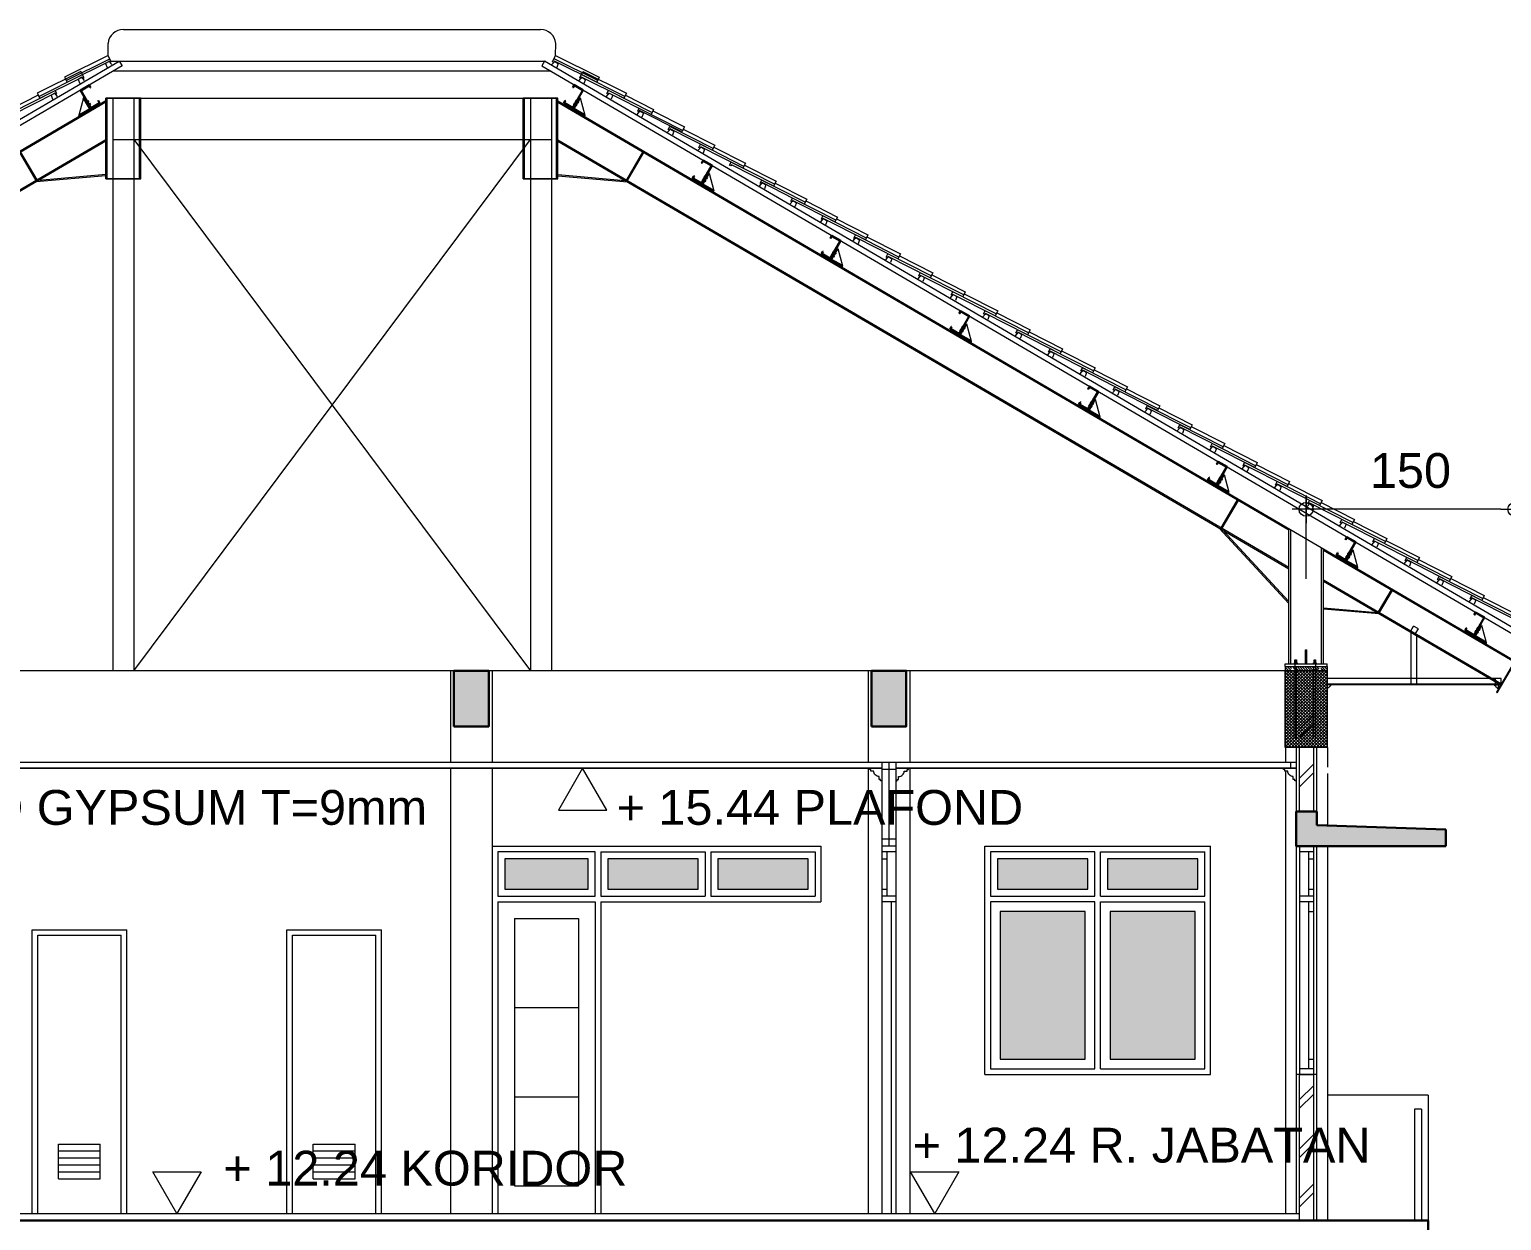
# Model space of a CAD drawing. Header units: millimetres. Extents: x -11 to 1625, y -267 to 180.
# Drawn here: x 1197.08 to 1207.65, y 136.85 to 145.4 of the extents above; entities that cross this region are included whole.
import ezdxf

# ---------------------------------------------------------------- set-up
doc = ezdxf.new("R2010")
doc.units = ezdxf.units.MM
doc.layers.add('03-GRS', color=3, linetype='Continuous')
for name, color, linetype, lineweight in [('ars', 11, 'Continuous', 5), ('atap', 7, 'Continuous', 20), ('balok', 111, 'Continuous', 35), ('blk', 1, 'Continuous', 30), ('GEN', 11, 'Continuous', 5), ('kap', 71, 'Continuous', 15), ('kus', 63, 'Continuous', 15), ('lan', 7, 'Continuous', 15), ('not', 7, 'Continuous', 20), ('PARTISI', 190, 'Continuous', 9), ('pla', 213, 'Continuous', 15), ('sol kaca', 9, 'Continuous', 0), ('sol kol', 8, 'Continuous', 0), ('tem', 5, 'Continuous', 20), ('u', 6, 'Continuous', 20)]:
    doc.layers.add(name, color=color, linetype=linetype, lineweight=lineweight)
doc.styles.add('S', font='SIMPLEX', dxfattribs={"width": 1.1})
doc.styles.get("Standard").update_dxf_attribs({"font": 'ARIALUNI.TTF'})
doc.dimstyles.new('SK100', dxfattribs={"dimtxt": 0.25, "dimasz": 0.1, "dimexe": 0.1, "dimexo": 0, "dimgap": 0.15, "dimtad": 1, "dimdec": 0, "dimlfac": 100, "dimzin": 12, "dimdsep": 46, "dimtxsty": 'Standard', "dimblk": 'BULAT', "dimcen": 0.1, "dimclrd": 256, "dimclre": 256, "dimclrt": 256, "dimadec": 0, "dimazin": 3, "dimtfac": 1, "dimtdec": 0, "dimtofl": 0, "dimtmove": 0, "dimatfit": 3, "dimldrblk": 'BULAT', "dimfxl": 0, "dimtolj": 1, "dimtzin": 0, "dimlwd": -1, "dimlwe": -1, "dimarcsym": 0})

# ---------------------------------------------------------------- blocks, each defined once
blk = doc.blocks.new('PEIL')
blk.add_lwpolyline([(-0.188, 0.325), (0.188, 0.325), (0, 0)], close=True)
at = {"style": 'S', "width": 1.1, "flags": 4}
blk.add_attdef('CAT', (0.265, 0.036), '', height=0.2, dxfattribs=at)
blk = doc.blocks.new('PEILA')
blk.add_lwpolyline([(-0.188, -0.325), (0.188, -0.325), (0, 0)], close=True)
at = {"style": 'S', "width": 1.1, "flags": 4}
blk.add_attdef('CAT', (0.265, -0.289), '', height=0.2, dxfattribs=at)
blk = doc.blocks.new('A$C58C93239')
at = {"layer": '03-GRS'}
for p, q in [((-662, 1348), (-12, 1721)), ((-662, 1348), (-12, 1721)), ((83, 46), (-662, 1348)), ((83, 46), (-662, 1348)), ((-619, 1336), (-23, 1677)), ((-619, 1336), (-23, 1677)), ((94, 90), (-619, 1336)), ((94, 90), (-619, 1336)), ((60, 1531), (-23, 1677)), ((60, 1531), (-23, 1677)), ((88, 1547), (-12, 1721)), ((88, 1547), (-12, 1721)), ((60, 1531), (88, 1547)), ((60, 1531), (88, 1547)), ((-444, 805), (-374, 845)), ((-444, 805), (-374, 845)), ((3, 24), (-444, 805)), ((3, 24), (-444, 805)), ((-267, 399), (-74, 510)), ((-267, 399), (-74, 510)), ((83, 46), (734, 419)), ((83, 46), (734, 419)), ((122, -23), (83, 46)), ((122, -23), (83, 46)), ((94, 90), (690, 431)), ((94, 90), (690, 431)), ((606, 577), (634, 593)), ((606, 577), (634, 593)), ((690, 431), (606, 577)), ((690, 431), (606, 577)), ((734, 419), (634, 593)), ((734, 419), (634, 593)), ((-785, -450), (-4, -3)), ((-785, -450), (-4, -3)), ((-746, -520), (-785, -450)), ((-746, -520), (-785, -450)), ((-746, -520), (122, -23)), ((-746, -520), (122, -23))]:
    blk.add_line(p, q, dxfattribs=at)
blk.add_ellipse((-14, 14), major_axis=(-14.1, 14.1), ratio=1, start_param=2.8759802, end_param=4.4467765, dxfattribs=at)
blk.add_ellipse((-14, 14), major_axis=(-14.1, 14.1), ratio=1, start_param=2.8759802, end_param=4.4467765, dxfattribs=at)
at = {"layer": 'atap', "color": 2}
for p, q in [((-444, 805), (-785, -450)), ((-327, 503), (-133, 614)), ((-327, 503), (-267, 399)), ((-267, 399), (-74, 510)), ((-208, 295), (-14, 406)), ((-208, 295), (-14, 406)), ((-208, 295), (-148, 191)), ((-148, 191), (46, 302)), ((-133, 614), (-74, 510)), ((-14, 406), (46, 302))]:
    blk.add_line(p, q, dxfattribs=at)
blk = doc.blocks.new('GORDING 150')
at = {"layer": 'balok', "color": 1, "ltscale": 0.5, "xscale": 0.09999999997671699, "yscale": 0.09999999997671699, "zscale": 0.09999999997671699}
blk.add_blockref('A$C58C93239', (13, -48), dxfattribs=at)
blk = doc.blocks.new('atap j1')
h = blk.add_hatch()
h.set_pattern_fill('ANSI31', color=256, scale=0.1, style=0)
h.set_pattern_definition([(45, (-495.2252, 73.101791), (-0.00883883476, 0.00883883476), [])])
h.paths.add_polyline_path([(0.094, 0.03), (-0.094, 0.03), (-0.094, 0), (0.094, 0)])
h.paths.add_polyline_path([(-0.15, 0.03), (-0.15, 0), (-0.106, 0), (-0.106, 0.03)])
h.paths.add_polyline_path([(0.15, 0), (0.15, 0.03), (0.106, 0.03), (0.106, 0)])
at = {"ltscale": 0.01}
h = blk.add_hatch(dxfattribs=at)
h.set_pattern_fill('ANSI37,_O', color=256, scale=0.005)
h.set_pattern_definition([(45, (-2086.444063, -373.029129), (-0.01122532015, 0.01122532015), []), (135, (-2086.444063, -373.029129), (-0.01122532015, -0.01122532015), [])])
h.paths.add_polyline_path([(-0.15, -0.55), (0.15, -0.55), (0.15, 0), (-0.15, 0)])
at = {"ltscale": 10}
for p, q in [((5.375, 4.095), (-1.5, 0.072)), ((5.375, 4.085), (0.125, 1.013)), ((5.375, 3.536), (5.375, 4.115)), ((5.625, 4.115), (5.375, 4.115)), ((5.375, 3.536), (5.375, 4.115)), ((5.375, 4.115), (5.625, 4.115)), ((5.384, 3.536), (5.384, 4.115)), ((5.384, 3.536), (5.384, 4.115)), ((5.616, 3.536), (5.616, 4.115)), ((5.616, 3.536), (5.616, 4.115)), ((5.625, 3.536), (5.625, 4.115)), ((5.625, 3.536), (5.625, 4.115)), ((5.375, 3.816), (0.125, 0.744)), ((5.375, 3.806), (0.125, 0.733)), ((5.375, 3.556), (4.875, 3.513)), ((5.374, 3.565), (4.893, 3.524)), ((5.625, 3.536), (5.375, 3.536)), ((5.375, 3.536), (5.625, 3.536)), ((0.11, 0.05), (0.11, 1.014)), ((0.125, 0.483), (0.625, 1.026)), ((0.125, 0.05), (0.125, 1.023)), ((0.125, 0.497), (0.598, 1.011)), ((-0.125, 0.868), (-1.496, 0.065)), ((-0.125, 0.05), (-0.125, 0.877)), ((-0.11, 0.05), (-0.11, 0.886)), ((-0.125, 0.654), (-1.403, -0.094)), ((-0.125, 0.645), (-1.399, -0.1)), ((-0.125, 0.445), (-0.525, 0.411)), ((-0.125, 0.453), (-0.509, 0.42)), ((-1.5, 0.072), (-1.399, -0.1))]:
    blk.add_line(p, q, dxfattribs=at)
at = {"ltscale": 5}
for p, q in [((4.874, 3.523), (4.757, 3.723)), ((4.881, 3.527), (4.764, 3.727)), ((0.603, 1.024), (0.486, 1.224)), ((0.61, 1.028), (0.493, 1.228)), ((-0.528, 0.419), (-0.621, 0.577)), ((-0.521, 0.423), (-0.614, 0.582))]:
    blk.add_line(p, q, dxfattribs=at)
at = {"color": 0, "linetype": 'Continuous'}
for p, q in [((0.005, 0.15), (-0.005, 0.15)), ((-0.005, 0.05), (-0.005, 0.15)), ((0.005, 0.05), (0.005, 0.15))]:
    blk.add_line(p, q, dxfattribs=at)
for p, q in [((0.15, 0.05), (-0.15, 0.05)), ((-0.15, 0.03), (-0.15, 0.05)), ((0.15, 0.03), (-0.15, 0.03)), ((0.15, 0), (-0.15, 0)), ((-0.056, 0.078), (-0.068, 0.077)), ((-0.057, 0.077), (-0.068, 0.076)), ((-0.056, 0.076), (-0.068, 0.075)), ((-0.057, 0.075), (-0.068, 0.074)), ((-0.068, 0.073), (-0.057, 0.074)), ((-0.068, 0.074), (-0.056, 0.074)), ((-0.068, 0.072), (-0.056, 0.073)), ((-0.068, 0.071), (-0.057, 0.072)), ((-0.068, 0.071), (-0.056, 0.071)), ((-0.068, 0.069), (-0.056, 0.07)), ((-0.068, 0.07), (-0.057, 0.07)), ((-0.068, 0.068), (-0.057, 0.069)), ((-0.068, 0.067), (-0.056, 0.068)), ((-0.068, 0.067), (-0.057, 0.067)), ((-0.068, 0.065), (-0.057, 0.066)), ((-0.068, 0.066), (-0.056, 0.066)), ((-0.068, 0.064), (-0.056, 0.065)), ((-0.068, 0.063), (-0.057, 0.064)), ((-0.068, 0.063), (-0.056, 0.063)), ((-0.068, 0.061), (-0.056, 0.062)), ((-0.068, 0.062), (-0.057, 0.062)), ((-0.068, 0.06), (-0.057, 0.061)), ((-0.068, 0.059), (-0.056, 0.06)), ((-0.068, 0.059), (-0.057, 0.059)), ((-0.068, 0.058), (-0.056, 0.058)), ((0.081, 0.078), (0.069, 0.077)), ((0.081, 0.076), (0.069, 0.075)), ((0.069, 0.074), (0.081, 0.074)), ((0.069, 0.072), (0.081, 0.073)), ((0.069, 0.071), (0.081, 0.071)), ((0.069, 0.069), (0.081, 0.07)), ((0.069, 0.067), (0.081, 0.068)), ((0.069, 0.066), (0.081, 0.066)), ((0.069, 0.064), (0.081, 0.065)), ((0.069, 0.063), (0.081, 0.063)), ((0.069, 0.061), (0.081, 0.062)), ((0.069, 0.059), (0.081, 0.06)), ((0.069, 0.058), (0.081, 0.058)), ((0.08, 0.077), (0.07, 0.076)), ((0.08, 0.075), (0.07, 0.074)), ((0.07, 0.073), (0.08, 0.074)), ((0.07, 0.071), (0.08, 0.072)), ((0.07, 0.07), (0.08, 0.07)), ((0.07, 0.068), (0.08, 0.069)), ((0.07, 0.067), (0.08, 0.067)), ((0.07, 0.065), (0.08, 0.066)), ((0.07, 0.063), (0.08, 0.064)), ((0.07, 0.062), (0.08, 0.062)), ((0.07, 0.06), (0.08, 0.061)), ((0.07, 0.059), (0.08, 0.059)), ((0.15, 0.03), (0.15, 0.05))]:
    blk.add_line(p, q)
at = {"color": 8}
for p, q in [((-0.15, 0.03), (-0.15, 0)), ((0.15, 0.03), (0.15, 0))]:
    blk.add_line(p, q, dxfattribs=at)
for points in [[(-0.15, -0.55), (0.15, -0.55), (0.15, 0), (-0.15, 0)], [(-0.076, 0.05), (-0.076, 0.052), (-0.048, 0.052), (-0.048, 0.05)], [(-0.067, 0.057), (-0.071, 0.058), (-0.072, 0.057), (-0.072, 0.052), (-0.071, 0.052), (-0.067, 0.052)], [(-0.072, 0.058), (-0.072, 0.052), (-0.052, 0.052), (-0.052, 0.058)], [(-0.06, 0.058), (-0.062, 0.058), (-0.065, 0.058), (-0.067, 0.057), (-0.067, 0.052), (-0.065, 0.052), (-0.062, 0.052), (-0.06, 0.052), (-0.057, 0.052), (-0.057, 0.057)], [(-0.057, 0.057), (-0.054, 0.058), (-0.052, 0.057), (-0.052, 0.052), (-0.054, 0.052), (-0.057, 0.052)], [(0.061, 0.05), (0.061, 0.052), (0.089, 0.052), (0.089, 0.05)], [(0.07, 0.057), (0.066, 0.058), (0.065, 0.057), (0.065, 0.052), (0.066, 0.052), (0.07, 0.052)], [(0.085, 0.058), (0.085, 0.052), (0.065, 0.052), (0.065, 0.058)], [(0.073, 0.058), (0.075, 0.058), (0.078, 0.058), (0.08, 0.057), (0.08, 0.052), (0.078, 0.052), (0.075, 0.052), (0.073, 0.052), (0.07, 0.052), (0.07, 0.057)], [(0.08, 0.057), (0.084, 0.058), (0.085, 0.057), (0.085, 0.052), (0.084, 0.052), (0.08, 0.052)]]:
    blk.add_lwpolyline(points, close=True)
for points in [[(-0.057, 0.058), (-0.056, 0.058), (-0.057, 0.059), (-0.056, 0.06), (-0.057, 0.061), (-0.056, 0.062), (-0.057, 0.062), (-0.056, 0.063), (-0.057, 0.064), (-0.056, 0.065), (-0.057, 0.066), (-0.056, 0.066), (-0.057, 0.067), (-0.056, 0.068), (-0.057, 0.069), (-0.056, 0.07), (-0.057, 0.07), (-0.056, 0.071), (-0.057, 0.072), (-0.056, 0.073), (-0.057, 0.074), (-0.056, 0.074), (-0.057, 0.075), (-0.056, 0.076), (-0.057, 0.077), (-0.056, 0.078), (-0.068, 0.078), (-0.068, 0.077), (-0.068, 0.076), (-0.068, 0.075), (-0.068, 0.074), (-0.068, 0.074), (-0.068, 0.073), (-0.068, 0.072), (-0.068, 0.071), (-0.068, 0.071), (-0.068, 0.07), (-0.068, 0.069), (-0.068, 0.068), (-0.068, 0.067), (-0.068, 0.067), (-0.068, 0.066), (-0.068, 0.065), (-0.068, 0.064), (-0.068, 0.063), (-0.068, 0.063), (-0.068, 0.062), (-0.068, 0.061), (-0.068, 0.06), (-0.068, 0.059), (-0.068, 0.059), (-0.068, 0.058), (-0.068, 0.058)], [(-0.068, 0.058), (-0.068, -0.485)], [(-0.056, 0.05), (-0.056, 0.058)], [(-0.056, -0.485), (-0.056, 0.03)], [(0.08, 0.058), (0.081, 0.058), (0.08, 0.059), (0.081, 0.06), (0.08, 0.061), (0.081, 0.062), (0.08, 0.062), (0.081, 0.063), (0.08, 0.064), (0.081, 0.065), (0.08, 0.066), (0.081, 0.066), (0.08, 0.067), (0.081, 0.068), (0.08, 0.069), (0.081, 0.07), (0.08, 0.07), (0.081, 0.071), (0.08, 0.072), (0.081, 0.073), (0.08, 0.074), (0.081, 0.074), (0.08, 0.075), (0.081, 0.076), (0.08, 0.077), (0.081, 0.078), (0.07, 0.078), (0.069, 0.077), (0.07, 0.076), (0.069, 0.075), (0.07, 0.074), (0.069, 0.074), (0.07, 0.073), (0.069, 0.072), (0.07, 0.071), (0.069, 0.071), (0.07, 0.07), (0.069, 0.069), (0.07, 0.068), (0.069, 0.067), (0.07, 0.067), (0.069, 0.066), (0.07, 0.065), (0.069, 0.064), (0.07, 0.063), (0.069, 0.063), (0.07, 0.062), (0.069, 0.061), (0.07, 0.06), (0.069, 0.059), (0.07, 0.059), (0.069, 0.058), (0.069, 0.058)], [(0.069, 0.05), (0.069, 0.058)], [(0.069, -0.485), (0.069, 0.03)], [(0.081, 0.058), (0.081, -0.485)]]:
    blk.add_lwpolyline(points)
at = {"linetype": 'Continuous', "ltscale": 5, "xscale": 0.001, "yscale": 0.001, "zscale": 0.001, "rotation": 0.2184740067863285}
for p in [(5.246, 4.085), (4.321, 3.543), (3.396, 3.002), (2.471, 2.461), (1.546, 1.919), (0.621, 1.378), (-0.304, 0.837), (-1.229, 0.296)]:
    blk.add_blockref('GORDING 150', p, dxfattribs=at)
blk = doc.blocks.new('BULAT')
for p, q in [((-1, 0), (1, 0)), ((0, -1), (0, 1))]:
    blk.add_line(p, q)
blk.add_circle((0, 0), 0.5)
blk = doc.blocks.new('*D3231')
at = {"layer": 'Defpoints', "color": 0, "ltscale": 0.15}
for p in [(1206.249, 141.957), (1206.249, 141.457), (1207.749, 141.457)]:
    blk.add_point(p, dxfattribs=at)
at = {"layer": 'u', "ltscale": 0.15}
for p, q in [((1206.249, 141.457), (1206.249, 142.057)), ((1207.749, 141.457), (1207.749, 142.057)), ((1207.649, 141.957), (1206.349, 141.957))]:
    blk.add_line(p, q, dxfattribs=at)
at = {"layer": 'u', "ltscale": 0.15, "xscale": 0.1, "yscale": 0.1, "zscale": 0.1, "rotation": 180}
blk.add_blockref('BULAT', (1206.249, 141.957), dxfattribs=at)
at = {"layer": 'u', "ltscale": 0.15, "xscale": 0.1, "yscale": 0.1, "zscale": 0.1}
blk.add_blockref('BULAT', (1207.749, 141.957), dxfattribs=at)
at = {"layer": 'u', "ltscale": 0.15, "insert": (1206.999, 142.234), "char_height": 0.25, "attachment_point": 5}
blk.add_mtext('\\A1;150', dxfattribs=at)

msp = doc.modelspace()

# ---------------------------------------------------------------- hatches: boundary and pattern name
at = {"layer": 'ars'}
h = msp.add_hatch(dxfattribs=at)
h.set_pattern_fill('TEMBOK', color=256, scale=0.25)
h.set_pattern_definition([(45, (1192.25657, 87.5425), (-0.1767767, 0.1767767), []), (45, (1192.31907, 87.5425), (-0.1767767, 0.1767767), [])])
h.paths.add_polyline_path([(1206.2023474, 139.7865704), (1206.2023474, 140.4965704), (1206.3023474, 140.4965704), (1206.3023474, 139.7865704)])
h = msp.add_hatch(dxfattribs=at)
h.set_pattern_fill('TEMBOK', color=256, scale=0.25)
h.set_pattern_definition([(45, (1192.25657, 85.2325), (-0.1767767, 0.1767767), []), (45, (1192.31907, 85.2325), (-0.1767767, 0.1767767), [])])
h.paths.add_polyline_path([(1206.2023474, 136.8465704), (1206.2023474, 137.8965704), (1206.3023474, 137.8965704), (1206.3023474, 136.8465704)])
at = {"layer": 'sol kaca'}
h = msp.add_hatch(color=256, dxfattribs=at)
h.dxf.hatch_style = 1
h.paths.add_polyline_path([(1200.4923474, 139.4465704), (1200.4923474, 139.2265704), (1201.0923474, 139.2265704), (1201.0923474, 139.4465704)])
h.paths.add_polyline_path([(1201.8823474, 139.2265704), (1201.8823474, 139.4465704), (1201.2323474, 139.4465704), (1201.2323474, 139.2265704)])
h.paths.add_polyline_path([(1202.0223474, 139.4465704), (1202.0223474, 139.2265704), (1202.6723474, 139.2265704), (1202.6723474, 139.4465704)])
h = msp.add_hatch(color=256, dxfattribs=at)
h.dxf.hatch_style = 1
h.paths.add_polyline_path([(1204.6823474, 139.4465704), (1204.0323474, 139.4465704), (1204.0323474, 139.2265704), (1204.6823474, 139.2265704)])
h.paths.add_polyline_path([(1205.4723474, 139.4465704), (1204.8223474, 139.4465704), (1204.8223474, 139.2265704), (1205.4723474, 139.2265704)])
h.paths.add_polyline_path([(1205.4523474, 139.0665704), (1204.8423474, 139.0665704), (1204.8423474, 138.0065704), (1205.4523474, 138.0065704)])
h.paths.add_polyline_path([(1204.6623474, 139.0665704), (1204.0523474, 139.0665704), (1204.0523474, 138.0065704), (1204.6623474, 138.0065704)])
at = {"layer": 'sol kol'}
h = msp.add_hatch(color=256, dxfattribs=at)
h.dxf.hatch_style = 1
h.paths.add_polyline_path([(1200.1273474, 140.3965704), (1200.3773474, 140.3965704), (1200.3773474, 140.7965704), (1200.1273474, 140.7965704)])
h = msp.add_hatch(color=256, dxfattribs=at)
h.dxf.hatch_style = 1
h.paths.add_polyline_path([(1203.1273474, 140.3965704), (1203.3773474, 140.3965704), (1203.3773474, 140.7965704), (1203.1273474, 140.7965704)])
h = msp.add_hatch(color=256, dxfattribs=at)
h.dxf.hatch_style = 1
h.paths.add_polyline_path([(1207.2523474, 139.6565704), (1206.3273474, 139.6865704), (1206.3273474, 139.7865704), (1206.1773474, 139.7865704), (1206.1773474, 139.5365704), (1207.2523474, 139.5365704)])

# ---------------------------------------------------------------- linework, layer by layer
at = {"layer": 'ars'}
for p, q in [((1207.6484216, 140.696152), (1206.3994345, 140.696152)), ((1192.3273474, 140.0965704), (1203.2023474, 140.0965704)), ((1203.3023474, 140.0965704), (1206.1773474, 140.0965704))]:
    msp.add_line(p, q, dxfattribs=at)
for points in [[(1197.6699428, 145.1522127), (1197.6504765, 145.1755807), (1197.6245834, 145.1604299), (1197.6354186, 145.1320117)], [(1200.8318391, 145.1522127), (1200.8513054, 145.1755807), (1200.8771985, 145.1604299), (1200.8663633, 145.1320117)], [(1197.4744579, 145.0378293), (1197.4549916, 145.0611973), (1197.4290985, 145.0460465), (1197.4399337, 145.0176283)], [(1197.4744579, 145.0378293), (1197.4549916, 145.0611973), (1197.4290985, 145.0460465), (1197.4399337, 145.0176283)], [(1201.027324, 145.0378293), (1201.0467903, 145.0611973), (1201.0726834, 145.0460465), (1201.0618482, 145.0176283)], [(1201.027324, 145.0378293), (1201.0467903, 145.0611973), (1201.0726834, 145.0460465), (1201.0618482, 145.0176283)], [(1197.278973, 144.9234459), (1197.2595067, 144.9468139), (1197.2336136, 144.9316631), (1197.2444488, 144.9032448)], [(1201.2228089, 144.9234459), (1201.2422752, 144.9468139), (1201.2681683, 144.9316631), (1201.2573331, 144.9032448)], [(1201.442857, 144.7946898), (1201.4623233, 144.8180578), (1201.4882164, 144.8029071), (1201.4773812, 144.7744888)], [(1201.6629051, 144.6659338), (1201.6823714, 144.6893018), (1201.7082645, 144.674151), (1201.6974293, 144.6457328)], [(1197.8273474, 144.6152588), (1200.6773474, 140.7965704)], [(1197.8273474, 140.7965704), (1200.6773474, 144.6152588)], [(1201.8829532, 144.5371778), (1201.9024195, 144.5605458), (1201.9283127, 144.545395), (1201.9174774, 144.5169767)], [(1202.3230495, 144.2796657), (1202.3425158, 144.3030337), (1202.3684089, 144.2878829), (1202.3575736, 144.2594647)], [(1202.5430976, 144.1509097), (1202.5625639, 144.1742777), (1202.588457, 144.1591269), (1202.5776218, 144.1307086)], [(1202.7631457, 144.0221536), (1202.782612, 144.0455216), (1202.8085051, 144.0303709), (1202.7976699, 144.0019526)], [(1202.9961404, 143.8858222), (1203.0156067, 143.9091902), (1203.0414998, 143.8940394), (1203.0306646, 143.8656212)], [(1203.2291351, 143.7494908), (1203.2486013, 143.7728588), (1203.2744945, 143.757708), (1203.2636592, 143.7292898)], [(1203.4621297, 143.6131594), (1203.481596, 143.6365274), (1203.5074892, 143.6213766), (1203.4966539, 143.5929583)], [(1203.6951244, 143.476828), (1203.7145907, 143.500196), (1203.7404838, 143.4850452), (1203.7296486, 143.4566269)], [(1203.9281191, 143.3404965), (1203.9475854, 143.3638645), (1203.9734785, 143.3487138), (1203.9626433, 143.3202955)], [(1204.1611138, 143.2041651), (1204.1805801, 143.2275331), (1204.2064732, 143.2123824), (1204.195638, 143.1839641)], [(1204.3941085, 143.0678337), (1204.4135747, 143.0912017), (1204.4394679, 143.0760509), (1204.4286326, 143.0476327)], [(1204.6271031, 142.9315023), (1204.6465694, 142.9548703), (1204.6724626, 142.9397195), (1204.6616273, 142.9113013)], [(1204.8600978, 142.7951709), (1204.8795641, 142.8185389), (1204.9054572, 142.8033881), (1204.894622, 142.7749698)], [(1205.0930925, 142.6588394), (1205.1125588, 142.6822075), (1205.1384519, 142.6670567), (1205.1276167, 142.6386384)], [(1205.3260872, 142.522508), (1205.3455535, 142.545876), (1205.3714466, 142.5307253), (1205.3606114, 142.502307)], [(1205.5590819, 142.3861766), (1205.5785481, 142.4095446), (1205.6044413, 142.3943939), (1205.593606, 142.3659756)], [(1205.7920765, 142.2498452), (1205.8115428, 142.2732132), (1205.837436, 142.2580624), (1205.8266007, 142.2296442)], [(1206.0250712, 142.1135138), (1206.0445375, 142.1368818), (1206.0704306, 142.121731), (1206.0595954, 142.0933128)], [(1206.2580659, 141.9771824), (1206.2775322, 142.0005504), (1206.3034253, 141.9853996), (1206.2925901, 141.9569813)], [(1206.4910606, 141.8408509), (1206.5105269, 141.864219), (1206.53642, 141.8490682), (1206.5255848, 141.8206499)], [(1206.7240553, 141.7045195), (1206.7435215, 141.7278875), (1206.7694147, 141.7127368), (1206.7585794, 141.6843185)], [(1206.9570499, 141.5681881), (1206.9765162, 141.5915561), (1207.0024094, 141.5764054), (1206.9915741, 141.5479871)], [(1207.1900446, 141.4318567), (1207.2095109, 141.4552247), (1207.235404, 141.4400739), (1207.2245688, 141.4116557)], [(1207.4230393, 141.2955253), (1207.4425056, 141.3188933), (1207.4683987, 141.3037425), (1207.4575635, 141.2753243)], [(1206.3023474, 140.2465704), (1206.3023474, 139.7865704), (1206.2023474, 139.7865704), (1206.2023474, 140.2465704)]]:
    msp.add_lwpolyline(points, dxfattribs=at)
msp.add_lwpolyline([(1207.6229451, 140.6384111), (1207.7971123, 140.9359, 0.4142135624), (1207.803953, 140.9376904, 0.296440068), (1207.8252738, 140.9483871), (1207.8295894, 140.945862), (1207.8321145, 140.9501775), (1207.8952427, 141.0580656), (1207.8693495, 141.0732163), (1207.8628484, 141.0561654), (1207.8783015, 141.0390131), (1207.8396476, 140.9729524), (1207.798646, 140.9523817), (1207.6167499, 140.6420409)], format="xyb", close=True, dxfattribs=at)
msp.add_lwpolyline([(1206.2023474, 136.8465704), (1206.2023474, 137.8965704), (1206.3023474, 137.8965704), (1206.3023474, 136.8465704)], close=True, dxfattribs=at)
at = {"layer": 'blk'}
for p, q in [((1206.1773474, 139.5365704), (1206.1773474, 139.7865704)), ((1206.1773474, 139.7865704), (1206.3273474, 139.7865704)), ((1206.3273474, 139.7865704), (1206.3273474, 139.6865704)), ((1207.2523474, 139.6565704), (1206.3273474, 139.6865704)), ((1207.2523474, 139.5365704), (1207.2523474, 139.6565704)), ((1207.2523474, 139.5365704), (1206.1773474, 139.5365704)), ((1191.3773474, 136.8465704), (1207.1273474, 136.8465704)), ((1207.1273474, 136.8465704), (1207.1273474, 136.7265704))]:
    msp.add_line(p, q, dxfattribs=at)
for points in [[(1200.1273474, 140.3965704), (1200.3773474, 140.3965704), (1200.3773474, 140.7965704), (1200.1273474, 140.7965704)], [(1203.1273474, 140.3965704), (1203.3773474, 140.3965704), (1203.3773474, 140.7965704), (1203.1273474, 140.7965704)]]:
    msp.add_lwpolyline(points, close=True, dxfattribs=at)
at = {"layer": 'GEN', "color": 11}
for p, q in [((1197.3414294, 145.0384243), (1197.6546194, 145.1946677)), ((1201.1603525, 145.0384243), (1200.8471624, 145.1946677)), ((1197.1459445, 144.9240408), (1197.4591346, 145.0802843)), ((1201.3558374, 144.9240408), (1201.0426473, 145.0802843)), ((1196.95145, 144.8074473), (1197.2635129, 144.96593)), ((1201.5503319, 144.8074473), (1201.238269, 144.96593)), ((1201.77038, 144.6786913), (1201.4583172, 144.837174)), ((1201.9904281, 144.5499353), (1201.6783653, 144.708418)), ((1202.2104763, 144.4211792), (1201.8984134, 144.5796619)), ((1202.4305244, 144.2924232), (1202.1184615, 144.4509059)), ((1202.6505725, 144.1636672), (1202.3385096, 144.3221499)), ((1202.8706206, 144.0349111), (1202.5585577, 144.1933938)), ((1203.0906687, 143.9061551), (1202.7786058, 144.0646378)), ((1203.3236634, 143.7698237), (1203.0116005, 143.9283064)), ((1203.5566581, 143.6334923), (1203.2445952, 143.7919749)), ((1203.7896528, 143.4971608), (1203.4775899, 143.6556435)), ((1204.0226474, 143.3608294), (1203.7105846, 143.5193121)), ((1204.2556421, 143.224498), (1203.9435792, 143.3829807)), ((1204.4886368, 143.0881666), (1204.1765739, 143.2466493)), ((1204.7216315, 142.9518352), (1204.4095686, 143.1103179)), ((1204.9546262, 142.8155038), (1204.6425633, 142.9739864)), ((1205.1876208, 142.6791723), (1204.875558, 142.837655)), ((1205.4206155, 142.5428409), (1205.1085526, 142.7013236)), ((1205.6536102, 142.4065095), (1205.3415473, 142.5649922)), ((1205.8866049, 142.2701781), (1205.574542, 142.4286608)), ((1206.1195996, 142.1338467), (1205.8075367, 142.2923294)), ((1206.3525942, 141.9975153), (1206.0405314, 142.1559979)), ((1206.5855889, 141.8611838), (1206.273526, 142.0196665)), ((1206.8185836, 141.7248524), (1206.5065207, 141.8833351)), ((1207.0515783, 141.588521), (1206.7395154, 141.7470037)), ((1207.284573, 141.4521896), (1206.9725101, 141.6106723)), ((1207.5175676, 141.3158582), (1207.2055048, 141.4743409)), ((1207.7508713, 141.1800547), (1207.4388084, 141.3385374))]:
    msp.add_line(p, q, dxfattribs=at)
for points in [[(1197.6434592, 145.2170384), (1197.3302692, 145.060795), (1197.3481256, 145.0250018), (1197.6523673, 145.1767812), (1197.6568314, 145.1678329), (1197.6657797, 145.172297), (1197.6434592, 145.2170384)], [(1200.8583227, 145.2170384), (1201.1715127, 145.060795), (1201.1536563, 145.0250018), (1200.8494146, 145.1767812), (1200.8449505, 145.1678329), (1200.8360022, 145.172297), (1200.8583227, 145.2170384)], [(1197.4479743, 145.102655), (1197.1347843, 144.9464115), (1197.1526407, 144.9106184), (1197.4568824, 145.0623977), (1197.4613465, 145.0534494), (1197.4702948, 145.0579135), (1197.4479743, 145.102655)], [(1201.0538076, 145.102655), (1201.3669976, 144.9464115), (1201.3491412, 144.9106184), (1201.0448995, 145.0623977), (1201.0404354, 145.0534494), (1201.0314871, 145.0579135), (1201.0538076, 145.102655)], [(1197.1418763, 144.9321955), (1196.9401298, 144.8297375), (1196.9582421, 144.7940732), (1197.2613889, 144.9480278), (1197.265917, 144.9391117), (1197.274833, 144.9436398), (1197.2635129, 144.96593)], [(1201.3599056, 144.9321955), (1201.5616521, 144.8297375), (1201.5435398, 144.7940732), (1201.240393, 144.9480278), (1201.2358649, 144.9391117), (1201.2269489, 144.9436398), (1201.238269, 144.96593)], [(1201.5556658, 144.8190632), (1201.7832447, 144.7051453), (1201.76534, 144.6693763), (1201.4613034, 144.8215662), (1201.4568273, 144.812624), (1201.447885, 144.8171001), (1201.4590754, 144.8394558)], [(1201.7748355, 144.6874643), (1202.0017483, 144.5722255), (1201.983636, 144.5365611), (1201.6804892, 144.6905158), (1201.6759612, 144.6815997), (1201.6670451, 144.6861278), (1201.6783653, 144.708418)], [(1201.9948836, 144.5587083), (1202.2217965, 144.4434694), (1202.2036841, 144.4078051), (1201.9005374, 144.5617597), (1201.8960093, 144.5528436), (1201.8870932, 144.5573717), (1201.8984134, 144.5796619)], [(1202.2149317, 144.4299522), (1202.4418446, 144.3147134), (1202.4237323, 144.2790491), (1202.1205855, 144.4330037), (1202.1160574, 144.4240876), (1202.1071413, 144.4286157), (1202.1184615, 144.4509059)], [(1202.4349798, 144.3011962), (1202.6618927, 144.1859574), (1202.6437804, 144.150293), (1202.3406336, 144.3042477), (1202.3361055, 144.2953316), (1202.3271894, 144.2998596), (1202.3385096, 144.3221499)], [(1202.6550279, 144.1724402), (1202.8819408, 144.0572013), (1202.8638285, 144.021537), (1202.5606817, 144.1754916), (1202.5561536, 144.1665755), (1202.5472375, 144.1711036), (1202.5585577, 144.1933938)], [(1202.875076, 144.0436841), (1203.1019889, 143.9284453), (1203.0838766, 143.892781), (1202.7807298, 144.0467356), (1202.7762017, 144.0378195), (1202.7672856, 144.0423476), (1202.7786058, 144.0646378)], [(1203.0947202, 143.9141328), (1203.3349836, 143.7921139), (1203.3168713, 143.7564496), (1203.0137245, 143.9104042), (1203.0091964, 143.9014881), (1203.0002803, 143.9060162), (1203.0116005, 143.9283064)], [(1203.3277149, 143.7778014), (1203.5679783, 143.6557825), (1203.549866, 143.6201181), (1203.2467192, 143.7740727), (1203.2421911, 143.7651567), (1203.233275, 143.7696847), (1203.2445952, 143.7919749)], [(1203.5607096, 143.64147), (1203.8009729, 143.5194511), (1203.7828606, 143.4837867), (1203.4797138, 143.6377413), (1203.4751858, 143.6288253), (1203.4662697, 143.6333533), (1203.4775899, 143.6556435)], [(1203.7937043, 143.5051386), (1204.0339676, 143.3831196), (1204.0158553, 143.3474553), (1203.7127085, 143.5014099), (1203.7081805, 143.4924938), (1203.6992644, 143.4970219), (1203.7105846, 143.5193121)], [(1204.026699, 143.3688072), (1204.2669623, 143.2467882), (1204.24885, 143.2111239), (1203.9457032, 143.3650785), (1203.9411751, 143.3561624), (1203.932259, 143.3606905), (1203.9435792, 143.3829807)], [(1204.2596936, 143.2324757), (1204.499957, 143.1104568), (1204.4818447, 143.0747925), (1204.1786979, 143.2287471), (1204.1741698, 143.219831), (1204.1652537, 143.2243591), (1204.1765739, 143.2466493)], [(1204.4926883, 143.0961443), (1204.7329517, 142.9741254), (1204.7148394, 142.9384611), (1204.4116926, 143.0924157), (1204.4071645, 143.0834996), (1204.3982484, 143.0880277), (1204.4095686, 143.1103179)], [(1204.725683, 142.9598129), (1204.9659463, 142.837794), (1204.947834, 142.8021296), (1204.6446872, 142.9560842), (1204.6401592, 142.9471682), (1204.6312431, 142.9516962), (1204.6425633, 142.9739864)], [(1204.9586777, 142.8234815), (1205.198941, 142.7014626), (1205.1808287, 142.6657982), (1204.8776819, 142.8197528), (1204.8731539, 142.8108367), (1204.8642378, 142.8153648), (1204.875558, 142.837655)], [(1205.1916724, 142.6871501), (1205.4319357, 142.5651311), (1205.4138234, 142.5294668), (1205.1106766, 142.6834214), (1205.1061485, 142.6745053), (1205.0972325, 142.6790334), (1205.1085526, 142.7013236)], [(1205.424667, 142.5508187), (1205.6649304, 142.4287997), (1205.6468181, 142.3931354), (1205.3436713, 142.54709), (1205.3391432, 142.5381739), (1205.3302271, 142.542702), (1205.3415473, 142.5649922)], [(1205.6576617, 142.4144872), (1205.8979251, 142.2924683), (1205.8798128, 142.256804), (1205.576666, 142.4107586), (1205.5721379, 142.4018425), (1205.5632218, 142.4063706), (1205.574542, 142.4286608)], [(1205.8906564, 142.2781558), (1206.1309198, 142.1561369), (1206.1128074, 142.1204726), (1205.8096606, 142.2744272), (1205.8051326, 142.2655111), (1205.7962165, 142.2700392), (1205.8075367, 142.2923294)], [(1206.1236511, 142.1418244), (1206.3639144, 142.0198055), (1206.3458021, 141.9841411), (1206.0426553, 142.1380957), (1206.0381273, 142.1291797), (1206.0292112, 142.1337077), (1206.0405314, 142.1559979)], [(1206.3566458, 142.005493), (1206.5969091, 141.8834741), (1206.5787968, 141.8478097), (1206.27565, 142.0017643), (1206.2711219, 141.9928482), (1206.2622059, 141.9973763), (1206.273526, 142.0196665)], [(1206.5896404, 141.8691616), (1206.8299038, 141.7471426), (1206.8117915, 141.7114783), (1206.5086447, 141.8654329), (1206.5041166, 141.8565168), (1206.4952005, 141.8610449), (1206.5065207, 141.8833351)], [(1206.8226351, 141.7328302), (1207.0628985, 141.6108112), (1207.0447862, 141.5751469), (1206.7416394, 141.7291015), (1206.7371113, 141.7201854), (1206.7281952, 141.7247135), (1206.7395154, 141.7470037)], [(1207.0556298, 141.5964987), (1207.2958932, 141.4744798), (1207.2777808, 141.4388155), (1206.9746341, 141.5927701), (1206.970106, 141.583854), (1206.9611899, 141.5883821), (1206.9725101, 141.6106723)], [(1207.2886245, 141.4601673), (1207.5288878, 141.3381484), (1207.5107755, 141.3024841), (1207.2076287, 141.4564387), (1207.2031007, 141.4475226), (1207.1941846, 141.4520507), (1207.2055048, 141.4743409)], [(1207.5219211, 141.3243674), (1207.7621914, 141.2023449), (1207.7440791, 141.1666806), (1207.4409323, 141.3206352), (1207.4364043, 141.3117191), (1207.4274882, 141.3162472), (1207.4388084, 141.3385374)]]:
    msp.add_lwpolyline(points, dxfattribs=at)
at = {"layer": 'kap'}
for p, q in [((1197.7528282, 145.4048943), (1200.7489537, 145.4048943)), ((1197.6434625, 145.216478), (1197.6429545, 145.3038575)), ((1200.8583194, 145.216478), (1200.8588274, 145.3038575)), ((1197.6472362, 145.1773076), (1200.7876633, 145.1773076)), ((1197.6854638, 145.1085952), (1200.8258909, 145.1085952)), ((1197.7236915, 145.1773076), (1197.7438925, 145.1427834)), ((1200.7780904, 145.1773076), (1200.7578894, 145.1427834)), ((1197.6773474, 144.9115579), (1197.6773474, 140.7965704)), ((1197.7542846, 144.9115579), (1200.7504101, 144.9115579)), ((1197.8273474, 144.9115579), (1197.8273474, 140.7965704)), ((1200.6773474, 144.9115579), (1200.6773474, 140.7965704)), ((1200.8273474, 144.9115579), (1200.8273474, 140.7965704)), ((1197.6773474, 144.6152588), (1200.8273474, 144.6152588)), ((1207.0014874, 140.740152), (1207.0014874, 140.700152)), ((1207.0414874, 140.740152), (1207.0414874, 140.700152))]:
    msp.add_line(p, q, dxfattribs=at)
for points in [[(1197.7438925, 145.1427834), (1190.6721559, 141.0049212), (1190.6519103, 141.0394194), (1197.7236915, 145.1773076)], [(1200.7578894, 145.1427834), (1207.829626, 141.0049212), (1207.8498716, 141.0394194), (1200.7780904, 145.1773076)]]:
    msp.add_lwpolyline(points, dxfattribs=at)
for centre, start, end in [((1197.7522996, 145.2951056), 89.72417515, 174.8761973), ((1200.7494822, 145.2951056), 5.1238027, 90.27582485)]:
    msp.add_arc(centre, 0.1097899, start, end, dxfattribs=at)
at = {"layer": 'kus'}
for p, q in [((1200.4023474, 139.5365704), (1202.7623474, 139.5365704)), ((1201.1823474, 139.4965704), (1201.1823474, 139.1765704)), ((1201.1823474, 139.4965704), (1201.9323474, 139.4965704)), ((1201.9323474, 139.4965704), (1201.9323474, 139.1765704)), ((1201.9723474, 139.4965704), (1201.9723474, 139.1765704)), ((1201.9723474, 139.4965704), (1202.7223474, 139.4965704)), ((1202.7223474, 139.4965704), (1202.7223474, 139.1765704)), ((1202.7623474, 139.5365704), (1202.7623474, 139.1365704)), ((1203.2023474, 139.5365704), (1203.2023474, 136.8965704)), ((1203.3023474, 139.5365704), (1203.2023474, 139.5365704)), ((1203.3023474, 139.4965704), (1203.2023474, 139.4965704)), ((1203.2373474, 139.4965704), (1203.2373474, 139.1765704)), ((1203.3023474, 139.5365704), (1203.3023474, 136.8965704)), ((1203.9423474, 139.5365704), (1205.5623474, 139.5365704)), ((1203.9423474, 137.8965704), (1203.9423474, 139.5365704)), ((1204.7723474, 139.1765704), (1204.7723474, 139.4965704)), ((1204.7723474, 139.4965704), (1205.5223474, 139.4965704)), ((1205.5223474, 139.1765704), (1205.5223474, 139.4965704)), ((1205.5623474, 137.8965704), (1205.5623474, 139.5365704)), ((1206.2023474, 139.5365704), (1206.2023474, 137.8965704)), ((1206.3023474, 139.4965704), (1206.2023474, 139.4965704)), ((1206.2673474, 139.4965704), (1206.2673474, 139.1765704)), ((1206.3023474, 139.5365704), (1206.3023474, 137.8965704)), ((1203.2023474, 139.4465704), (1203.2373474, 139.4465704)), ((1206.2673474, 139.4465704), (1206.3023474, 139.4465704)), ((1201.1823474, 139.1765704), (1201.9323474, 139.1765704)), ((1201.9723474, 139.1765704), (1202.7223474, 139.1765704)), ((1203.2023474, 139.2265704), (1203.2373474, 139.2265704)), ((1203.3023474, 139.1765704), (1203.2023474, 139.1765704)), ((1204.7723474, 139.1765704), (1205.5223474, 139.1765704)), ((1206.3023474, 139.1765704), (1206.2023474, 139.1765704)), ((1206.2673474, 139.2265704), (1206.3023474, 139.2265704)), ((1200.4423474, 139.1365704), (1200.4423474, 136.8965704)), ((1200.4423474, 139.1365704), (1201.1423474, 139.1365704)), ((1201.1423474, 139.1365704), (1201.1423474, 136.8965704)), ((1201.1823474, 139.1365704), (1201.1823474, 136.8965704)), ((1201.1823474, 139.1365704), (1202.7623474, 139.1365704)), ((1203.3023474, 139.1365704), (1203.2023474, 139.1365704)), ((1203.2673474, 139.1365704), (1203.2673474, 136.8965704)), ((1204.7723474, 137.9365704), (1204.7723474, 139.1365704)), ((1204.7723474, 139.1365704), (1205.5223474, 139.1365704)), ((1205.5223474, 137.9365704), (1205.5223474, 139.1365704)), ((1206.3023474, 139.1365704), (1206.2023474, 139.1365704)), ((1206.2673474, 139.1365704), (1206.2673474, 137.9365704)), ((1206.2673474, 139.0665704), (1206.3023474, 139.0665704)), ((1200.5623474, 139.0165704), (1200.5623474, 137.0965704)), ((1200.5623474, 139.0165704), (1201.0223474, 139.0165704)), ((1201.0223474, 139.0165704), (1201.0223474, 137.0965704)), ((1197.0973474, 136.8965704), (1197.0973474, 138.9365704)), ((1197.0973474, 138.9365704), (1197.7773474, 138.9365704)), ((1197.1373474, 136.8965704), (1197.1373474, 138.8965704)), ((1197.1373474, 138.8965704), (1197.7373474, 138.8965704)), ((1197.7373474, 136.8965704), (1197.7373474, 138.8965704)), ((1197.7773474, 136.8965704), (1197.7773474, 138.9365704)), ((1198.9273474, 138.9365704), (1199.6073474, 138.9365704)), ((1198.9273474, 136.8965704), (1198.9273474, 138.9365704)), ((1198.9673474, 138.8965704), (1199.5673474, 138.8965704)), ((1198.9673474, 136.8965704), (1198.9673474, 138.8965704)), ((1199.5673474, 136.8965704), (1199.5673474, 138.8965704)), ((1199.6073474, 136.8965704), (1199.6073474, 138.9365704)), ((1200.5623474, 138.3765704), (1201.0223474, 138.3765704)), ((1204.7723474, 137.9365704), (1205.5223474, 137.9365704)), ((1206.3023474, 137.9365704), (1206.2023474, 137.9365704)), ((1206.2673474, 138.0065704), (1206.3023474, 138.0065704)), ((1203.9423474, 137.8965704), (1205.5623474, 137.8965704)), ((1200.5623474, 137.7365704), (1201.0223474, 137.7365704)), ((1197.2873474, 137.1465704), (1197.2873474, 137.3965704)), ((1197.2873474, 137.3965704), (1197.5873474, 137.3965704)), ((1197.5873474, 137.1465704), (1197.5873474, 137.3965704)), ((1199.1173474, 137.1465704), (1199.1173474, 137.3965704)), ((1199.1173474, 137.3965704), (1199.4173474, 137.3965704)), ((1199.4173474, 137.1465704), (1199.4173474, 137.3965704)), ((1197.2873474, 137.3465704), (1197.5873474, 137.3465704)), ((1197.2873474, 137.2965704), (1197.5873474, 137.2965704)), ((1199.1173474, 137.3465704), (1199.4173474, 137.3465704)), ((1199.1173474, 137.2965704), (1199.4173474, 137.2965704)), ((1197.2873474, 137.2465704), (1197.5873474, 137.2465704)), ((1197.2873474, 137.1965704), (1197.5873474, 137.1965704)), ((1199.1173474, 137.2465704), (1199.4173474, 137.2465704)), ((1199.1173474, 137.1965704), (1199.4173474, 137.1965704)), ((1197.2873474, 137.1465704), (1197.5873474, 137.1465704)), ((1199.1173474, 137.1465704), (1199.4173474, 137.1465704)), ((1200.5623474, 137.0965704), (1201.0223474, 137.0965704))]:
    msp.add_line(p, q, dxfattribs=at)
for points in [[(1200.4423474, 139.4965704), (1200.4423474, 139.1765704), (1201.1423474, 139.1765704), (1201.1423474, 139.4965704)], [(1203.9823474, 139.4965704), (1203.9823474, 139.1765704), (1204.7323474, 139.1765704), (1204.7323474, 139.4965704)], [(1200.4923474, 139.4465704), (1200.4923474, 139.2265704), (1201.0923474, 139.2265704), (1201.0923474, 139.4465704)], [(1201.2323474, 139.4465704), (1201.2323474, 139.2265704), (1201.8823474, 139.2265704), (1201.8823474, 139.4465704)], [(1202.0223474, 139.4465704), (1202.0223474, 139.2265704), (1202.6723474, 139.2265704), (1202.6723474, 139.4465704)], [(1204.0323474, 139.4465704), (1204.0323474, 139.2265704), (1204.6823474, 139.2265704), (1204.6823474, 139.4465704)], [(1204.8223474, 139.4465704), (1204.8223474, 139.2265704), (1205.4723474, 139.2265704), (1205.4723474, 139.4465704)], [(1203.9823474, 139.1365704), (1203.9823474, 137.9365704), (1204.7323474, 137.9365704), (1204.7323474, 139.1365704)], [(1204.0523474, 139.0665704), (1204.0523474, 138.0065704), (1204.6623474, 138.0065704), (1204.6623474, 139.0665704)], [(1204.8423474, 139.0665704), (1204.8423474, 138.0065704), (1205.4523474, 138.0065704), (1205.4523474, 139.0665704)]]:
    msp.add_lwpolyline(points, close=True, dxfattribs=at)
at = {"layer": 'lan'}
for p, q in [((1206.1773474, 139.5365704), (1206.1773474, 137.8965704)), ((1206.3273474, 137.8965704), (1206.3273474, 139.5365704)), ((1207.1273474, 137.7465704), (1206.4023474, 137.7465704)), ((1207.1273474, 137.7465704), (1207.1273474, 136.8465704)), ((1207.0273474, 137.6465704), (1207.0273474, 136.8465704)), ((1207.0773474, 137.6465704), (1207.0273474, 137.6465704)), ((1207.0773474, 137.6465704), (1207.0773474, 136.8465704)), ((1192.3273474, 136.8965704), (1206.2023474, 136.8965704))]:
    msp.add_line(p, q, dxfattribs=at)
for points in [[(1206.4261012, 140.6894854), (1206.4261012, 140.6928187), (1206.4294345, 140.6928187), (1206.4294345, 140.696152), (1206.3994345, 140.696152), (1206.3994345, 140.666152), (1206.4027679, 140.666152), (1206.4027679, 140.6694854), (1206.4061012, 140.6694854), (1206.4061012, 140.676152, 0.4142135624), (1206.4194345, 140.6894854)], [(1207.6041919, 140.6894854), (1207.6041919, 140.6928187), (1207.6008585, 140.6928187), (1207.6008585, 140.696152), (1207.6308585, 140.696152), (1207.6308585, 140.666152), (1207.6275252, 140.666152), (1207.6275252, 140.6694854), (1207.6241919, 140.6694854), (1207.6241919, 140.676152, -0.4142135624), (1207.6108585, 140.6894854)], [(1203.1223474, 140.0765704), (1203.1223474, 140.0865704), (1203.1123474, 140.0865704), (1203.1123474, 140.0965704), (1203.2023474, 140.0965704), (1203.2023474, 140.0065704), (1203.1923474, 140.0065704), (1203.1923474, 140.0165704), (1203.1823474, 140.0165704), (1203.1823474, 140.0365704, -0.4142135624), (1203.1423474, 140.0765704)], [(1203.3823474, 140.0765704), (1203.3823474, 140.0865704), (1203.3923474, 140.0865704), (1203.3923474, 140.0965704), (1203.3023474, 140.0965704), (1203.3023474, 140.0065704), (1203.3123474, 140.0065704), (1203.3123474, 140.0165704), (1203.3223474, 140.0165704), (1203.3223474, 140.0365704, 0.4142135624), (1203.3623474, 140.0765704)], [(1206.0973474, 140.0765704), (1206.0973474, 140.0865704), (1206.0873474, 140.0865704), (1206.0873474, 140.0965704), (1206.1773474, 140.0965704), (1206.1773474, 140.0065704), (1206.1673474, 140.0065704), (1206.1673474, 140.0165704), (1206.1573474, 140.0165704), (1206.1573474, 140.0365704, -0.4142135624), (1206.1173474, 140.0765704)]]:
    msp.add_lwpolyline(points, format="xyb", close=True, dxfattribs=at)
at = {"layer": 'PARTISI'}
for p, q in [((1203.2023474, 140.1405704), (1203.2023474, 139.5365704)), ((1203.2523474, 140.1405704), (1203.2523474, 139.5365704)), ((1203.3023474, 140.1405704), (1203.3023474, 139.5365704)), ((1203.3023474, 140.0865704), (1203.2023474, 140.0865704)), ((1203.3023474, 139.5865704), (1203.2023474, 139.5865704))]:
    msp.add_line(p, q, dxfattribs=at)
at = {"layer": 'pla'}
for p, q in [((1207.00137, 141.0838017), (1207.02137, 141.1184428)), ((1207.0014874, 141.0840051), (1207.0014874, 140.700152)), ((1207.056011, 141.0984428), (1207.02137, 141.1184428)), ((1207.036011, 141.0638017), (1207.056011, 141.0984428)), ((1207.0414874, 141.0605969), (1207.0414874, 140.700152)), ((1207.6507624, 140.740152), (1206.3994345, 140.740152)), ((1207.6507624, 140.700152), (1206.3994345, 140.700152)), ((1207.6107624, 140.700152), (1207.6107624, 140.740152)), ((1207.6507624, 140.700152), (1207.6507624, 140.740152)), ((1192.3273474, 140.1405704), (1206.1773474, 140.1405704)), ((1206.1373474, 140.1405704), (1206.1373474, 140.1005704)), ((1192.3273474, 140.1005704), (1203.2023474, 140.1005704)), ((1203.3023474, 140.1005704), (1206.1773474, 140.1005704))]:
    msp.add_line(p, q, dxfattribs=at)
at = {"layer": 'tem'}
for p, q in [((1206.4023474, 140.7965704), (1192.1023474, 140.7965704)), ((1200.1023474, 140.7965704), (1200.1023474, 140.1405704)), ((1200.4023474, 140.7965704), (1200.4023474, 140.1405704)), ((1203.1023474, 140.7965704), (1203.1023474, 140.1405704)), ((1203.4023474, 140.7965704), (1203.4023474, 140.1405704)), ((1206.1023474, 140.2465704), (1206.1023474, 140.1405704)), ((1206.1773474, 140.2465704), (1206.1773474, 139.7865704)), ((1206.3273474, 139.7865704), (1206.3273474, 140.2465704)), ((1206.4023474, 140.2465704), (1206.4023474, 140.1033356)), ((1200.1023474, 140.0965704), (1200.1023474, 136.8965704)), ((1200.4023474, 140.0965704), (1200.4023474, 136.8965704)), ((1203.1023474, 140.0965704), (1203.1023474, 136.8965704)), ((1203.4023474, 140.0965704), (1203.4023474, 136.8965704)), ((1206.1023474, 140.0765704), (1206.1023474, 136.8965704)), ((1206.4023474, 140.0593356), (1206.4023474, 139.684138)), ((1206.4023474, 139.5365704), (1206.4023474, 136.8465704)), ((1206.1773474, 137.8965704), (1206.1773474, 136.8965704)), ((1206.3273474, 137.8965704), (1206.1773474, 137.8965704)), ((1206.3273474, 136.8465704), (1206.3273474, 137.8965704))]:
    msp.add_line(p, q, dxfattribs=at)
at = {"layer": 'u'}
msp.add_lwpolyline([(1207.7494345, 140.8687633), (1207.6484194, 140.6961483)], dxfattribs=at)

# ---------------------------------------------------------------- block references
at = {"layer": 'ars'}
msp.add_blockref('atap j1', (1192.2523474, 140.7965704), dxfattribs=at)
at = {"layer": 'ars', "xscale": -1}
msp.add_blockref('atap j1', (1206.2494345, 140.7965704), dxfattribs=at)
at = {"layer": 'not'}
ref = msp.add_blockref('PEILA', (1193.8691948, 140.0965704), dxfattribs=dict(at, xscale=0.9237604307034012, yscale=0.9237604307034012, zscale=0.9237604307034012))
ref.add_attrib('CAT', '+ 15.44 PLAFOND GYPSUM T=9mm', (1194.1125402, 139.6900186), dxfattribs={"layer": '0', "height": 0.25, "flags": 4})
ref = msp.add_blockref('PEILA', (1201.0522985, 140.0965704), dxfattribs=dict(at, xscale=0.9237604307034012, yscale=0.9237604307034012, zscale=0.9237604307034012))
ref.add_attrib('CAT', '+ 15.44 PLAFOND', (1201.2956439, 139.6900186), dxfattribs={"layer": '0', "height": 0.25, "flags": 4})
ref = msp.add_blockref('PEIL', (1203.5813578, 136.8965704), dxfattribs=dict(at, xscale=0.9237604307034012, yscale=0.9237604307034012, zscale=0.9237604307034012))
ref.add_attrib('CAT', '+ 12.24 R. JABATAN', (1203.4220624, 137.2634291), dxfattribs={"layer": '0', "height": 0.25, "flags": 4})
ref = msp.add_blockref('PEIL', (1198.1370177, 136.8965704), dxfattribs=dict(at, xscale=0.9237604307034012, yscale=0.9237604307034012, zscale=0.9237604307034012))
ref.add_attrib('CAT', '+ 12.24 KORIDOR', (1198.4713839, 137.0977984), dxfattribs={"layer": '0', "height": 0.25, "flags": 4})

# ---------------------------------------------------------------- dimensions: what is measured, and where the dimension line sits
at = {"layer": 'u', "ltscale": 0.15}
dim = msp.add_linear_dim(base=(1206.2494345, 141.9565704), p1=(1207.7494345, 141.4565704), p2=(1206.2494345, 141.4565704), angle=180, dimstyle='SK100', dxfattribs=at)
dim.commit()
dim.dimension.update_dxf_attribs({"geometry": '*D3231', "text_midpoint": (1206.9994345, 141.9565704), "dimtype": 160})

doc.saveas('drawing.dxf')
